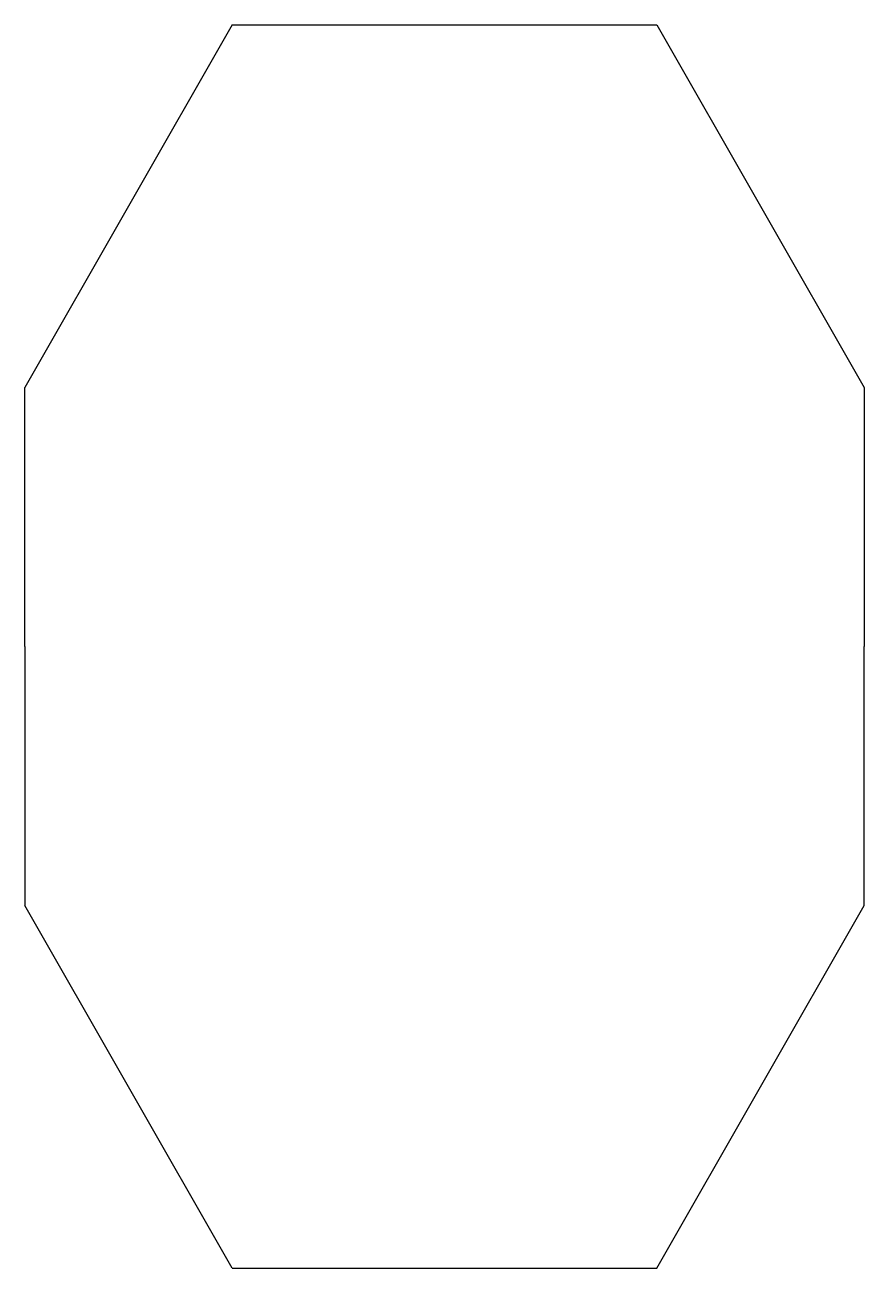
# Model space of a CAD drawing. Header units: millimetres. Extents: x 1679 to 1760, y 2084 to 2204.
import ezdxf

# ---------------------------------------------------------------- set-up
doc = ezdxf.new("R2010")
doc.units = ezdxf.units.MM

msp = doc.modelspace()

# ---------------------------------------------------------------- linework, layer by layer
for p, q in [((1698.99, 2203.64), (1678.99, 2168.64)), ((1739.99, 2203.64), (1759.99, 2168.64)), ((1698.99, 2083.64), (1678.99, 2118.64)), ((1739.99, 2083.64), (1759.99, 2118.64))]:
    msp.add_line(p, q)
for points in [[(1698.99, 2203.64), (1739.99, 2203.64)], [(1678.99, 2143.64), (1678.99, 2168.64)], [(1759.99, 2168.64), (1759.99, 2143.64)], [(1678.99, 2143.64), (1678.99, 2118.64)], [(1759.99, 2118.64), (1759.99, 2143.64)], [(1698.99, 2083.64), (1739.99, 2083.64)]]:
    msp.add_lwpolyline(points)

doc.saveas('drawing.dxf')
